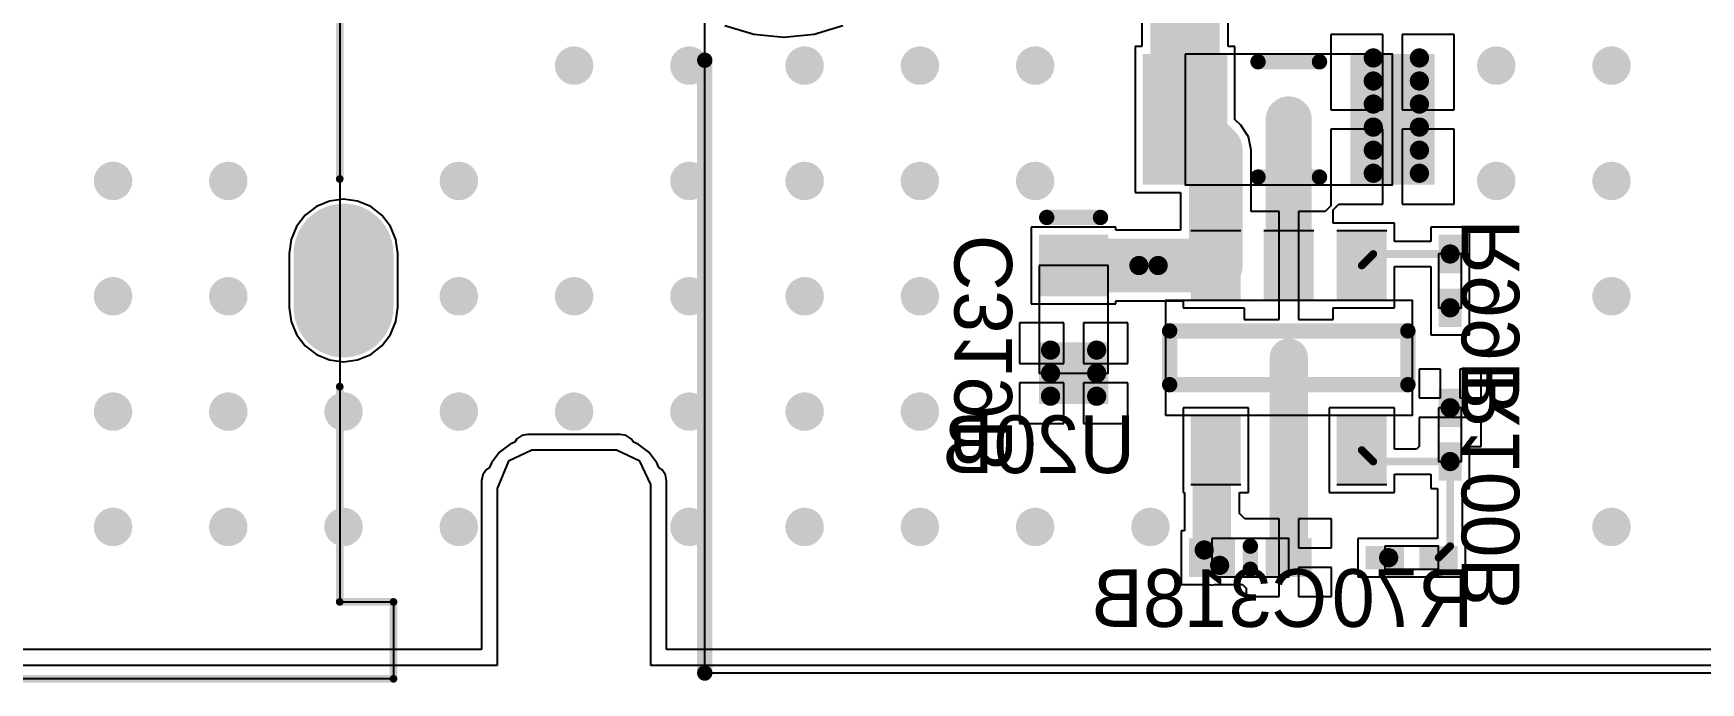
# Model space of a CAD drawing. Header units: millimetres. Extents: x 15 to 122, y 23 to 96.
# Drawn here: x 45.46 to 67.16, y 24.97 to 33.42 of the extents above; entities that cross this region are included whole.
import ezdxf

# ---------------------------------------------------------------- set-up
doc = ezdxf.new("R2010")
doc.units = ezdxf.units.MM
for name, color, linetype in [('Bottom Modules', 3, 'Continuous'), ('BottomLayer', 5, 'Continuous'), ('BottomOverlay', 54, 'Continuous'), ('BottomPaste', 16, 'Continuous'), ('TopLayer', 1, 'Continuous'), ('TopOverlay', 2, 'Continuous'), ('TopSolder', 216, 'Continuous'), ('Upper Modules', 80, 'Continuous')]:
    doc.layers.add(name, color=color, linetype=linetype)
doc.styles.get("Standard").update_dxf_attribs({"font": 'ARExthalf2.shx', "width": 0.1})

msp = doc.modelspace()

# ---------------------------------------------------------------- linework, layer by layer
at = {"layer": 'Bottom Modules'}
for p, q in [((61.17500084, 30.84999926), (60.52499959999999, 30.84999926)), ((62.12500147999999, 30.84999926), (61.47500024, 30.84999926)), ((63.07499958, 30.84999926), (62.42499833999999, 30.84999926)), ((60.52499959999999, 27.55000078), (61.17500084, 27.55000078)), ((62.42499833999999, 27.55000078), (63.07499958, 27.55000078))]:
    msp.add_line(p, q, dxfattribs=at)
for points in [[(60.45000101999999, 33.14999974), (60.45000101999999, 31.45000314), (63.15000069999999, 31.45000314), (63.15000069999999, 33.14999974)], [(58.54999974, 30.40000016), (58.54999974, 29.00000042), (59.44999794, 29.00000042), (59.44999794, 30.40000016)], [(63.75000458, 30.5500024), (63.75000458, 29.85000126), (64.05000398, 29.85000126), (64.05000398, 30.5500024)], [(60.20000151999999, 28.44999898), (60.20000151999999, 29.95000106), (63.4043054479998, 29.95000106), (63.4043054479998, 28.44999898)], [(63.74999949999999, 28.54999878), (63.74999949999999, 27.84999764), (64.04999889999999, 27.84999764), (64.04999889999999, 28.54999878)], [(60.80000285999999, 26.8499971), (60.80000285999999, 26.3499981), (61.80000339999999, 26.3499981), (61.80000339999999, 26.8499971)], [(63.04999836, 26.75000238), (63.04999836, 26.45000298), (63.7499995, 26.45000298), (63.7499995, 26.75000238)]]:
    msp.add_lwpolyline(points, close=True, dxfattribs=at)
at = {"layer": 'BottomLayer'}
for p, q in [((61.0107746, 33.24999954), (61.0107746, 35.94000178)), ((59.88922744, 35.70772132), (59.88922744, 33.24999954)), ((54.46093501999999, 33.523301), (54.83793452, 33.40894004)), ((55.62207316, 33.40894004), (55.99907266, 33.523301)), ((54.83793452, 33.40894004), (55.23000383999999, 33.37032442)), ((55.23000383999999, 33.37032442), (55.62207316, 33.40894004)), ((59.88922744, 33.24999954), (59.80000232, 33.24999954)), ((59.80000232, 33.24999954), (59.80000232, 31.35000334)), ((61.09999972, 33.24999954), (61.0107746, 33.24999954)), ((61.09999972, 32.29886606), (61.09999972, 33.24999954)), ((63.0230007, 33.40399974), (62.3460018, 33.40399974)), ((62.3460018, 33.40399974), (62.3460018, 32.42700144)), ((63.0230007, 32.42700144), (63.0230007, 33.40399974)), ((63.9539996, 33.40399974), (63.27700069999999, 33.40399974)), ((63.27700069999999, 33.40399974), (63.27700069999999, 32.42700144)), ((63.9539996, 32.42700144), (63.9539996, 33.40399974)), ((62.3460018, 32.42700144), (63.0230007, 32.42700144)), ((63.27700069999999, 32.42700144), (63.9539996, 32.42700144)), ((61.17443187999999, 32.2244339), (61.09999972, 32.29886606)), ((61.27389066, 32.07558228), (61.17443187999999, 32.2244339)), ((63.0230007, 32.17300144), (62.3460018, 32.17300144)), ((62.3460018, 32.17300144), (62.3460018, 31.19600822)), ((63.0230007, 31.19600314), (63.0230007, 32.17300144)), ((63.9539996, 32.17300144), (63.27700069999999, 32.17300144)), ((63.27700069999999, 32.17300144), (63.27700069999999, 31.19600314)), ((63.9539996, 31.19600314), (63.9539996, 32.17300144)), ((61.30881565999999, 31.90000224), (61.27389066, 32.07558228)), ((61.30881565999999, 31.10399926), (61.30881565999999, 31.90000224)), ((49.50000006, 31.26103476), (49.31726484, 31.23697588)), ((49.68273528, 31.23697588), (49.50000006, 31.26103476)), ((59.80000232, 31.35000334), (60.39118478, 31.35000334)), ((60.39118478, 31.35000334), (60.39118478, 30.8588156)), ((49.00075544, 31.05424066), (48.88855348, 30.9080154)), ((49.1469807, 31.16644262), (49.00075544, 31.05424066)), ((49.31726484, 31.23697588), (49.1469807, 31.16644262)), ((49.85301942, 31.16644262), (49.68273528, 31.23697588)), ((49.99924468, 31.05424066), (49.85301942, 31.16644262)), ((50.11144664, 30.9080154), (49.99924468, 31.05424066)), ((61.67300085999999, 31.10399926), (61.30881565999999, 31.10399926)), ((61.67300085999999, 30.40000016), (61.67300085999999, 31.10399926)), ((62.2752882, 31.10399926), (61.92700086, 31.10399926)), ((61.92700086, 31.10399926), (61.92700086, 30.40000016)), ((62.34599672, 31.17470778), (62.2752882, 31.10399926)), ((62.3460018, 31.19600822), (62.34599672, 31.19600822)), ((62.34599672, 31.19600822), (62.34599672, 31.17470778)), ((62.37900148, 30.94999906), (62.37900148, 31.10399418)), ((62.37900148, 31.10399418), (62.37900655999999, 31.10399418)), ((62.37900655999999, 31.12529462), (62.44971508, 31.19600314)), ((62.37900655999999, 31.10399418), (62.37900655999999, 31.12529462)), ((62.44971508, 31.19600314), (63.0230007, 31.19600314)), ((63.27700069999999, 31.19600314), (63.9539996, 31.19600314)), ((48.88855348, 30.9080154), (48.81802021999999, 30.73773126)), ((50.18197989999999, 30.73773126), (50.11144664, 30.9080154)), ((59.54999773999999, 30.89999916), (58.44999994, 30.89999916)), ((58.44999994, 30.89999916), (58.44999994, 29.90000116)), ((59.54999773999999, 30.8588156), (59.54999773999999, 30.89999916)), ((60.39118478, 30.8588156), (59.54999773999999, 30.8588156)), ((63.17499938, 30.94999906), (62.37900148, 30.94999906)), ((63.17499938, 30.71236174), (63.17499938, 30.94999906)), ((64.15000377999999, 30.9000017), (63.65000478, 30.9000017)), ((63.65000478, 30.9000017), (63.65000478, 30.71236174)), ((64.15000377999999, 30.2707167), (64.15000377999999, 30.9000017)), ((48.81802021999999, 30.73773126), (48.79396134, 30.55499604)), ((50.20603878, 30.55499604), (50.18197989999999, 30.73773126)), ((63.65000478, 30.71236174), (63.17499938, 30.71236174)), ((48.79396134, 30.55499604), (48.79396134, 29.85499744)), ((50.20603878, 29.85499744), (50.20603878, 30.55499604)), ((61.67300085999999, 29.69600106), (61.67300085999999, 30.40000016)), ((61.92700086, 30.40000016), (61.92700086, 29.69600106)), ((63.17499938, 29.85000126), (63.17499938, 30.38764306)), ((63.17499938, 30.38764306), (63.65000478, 30.38764306)), ((63.65000478, 30.38764306), (63.65000478, 30.27071924)), ((63.65000478, 30.27071924), (63.65000224, 30.2707167)), ((63.65000224, 30.2707167), (63.65000478, 30.27071416)), ((63.65000478, 30.27071416), (63.65000224, 30.2000031)), ((63.65000224, 30.2000031), (63.65000224, 30.20000056)), ((63.65000224, 30.20000056), (63.65000224, 30.20000056)), ((63.65000224, 30.20000056), (63.65000478, 30.12929204)), ((64.15000377999999, 30.27071416), (64.15000632, 30.2707167)), ((64.15000632, 30.2707167), (64.15000377999999, 30.2707167)), ((64.15000632, 30.2000031), (64.15000377999999, 30.27071416)), ((64.15000377999999, 30.12929204), (64.15000632, 30.20000056)), ((64.15000632, 30.20000056), (64.15000632, 30.2000031)), ((64.15000632, 30.2000031), (64.15000632, 30.2000031)), ((63.65000478, 30.12929204), (63.65000224, 30.1292895)), ((63.65000224, 30.1292895), (63.65000478, 30.1292895)), ((63.65000478, 30.1292895), (63.65000478, 29.50000196)), ((64.15000632, 30.1292895), (64.15000377999999, 30.12929204)), ((64.15000377999999, 30.12928696), (64.15000632, 30.1292895)), ((64.15000377999999, 29.50000196), (64.15000377999999, 30.12928696)), ((48.79396134, 29.85499744), (48.81802021999999, 29.67226222)), ((50.18197989999999, 29.67226222), (50.20603878, 29.85499744)), ((58.44999994, 29.90000116), (59.54999773999999, 29.90000116)), ((59.54999773999999, 29.90000116), (59.54999773999999, 29.94118472)), ((59.54999773999999, 29.94118472), (60.42499979999999, 29.94118472)), ((60.42499979999999, 29.94118472), (60.42499979999999, 29.85000126)), ((60.42499979999999, 29.85000126), (61.22100024, 29.85000126)), ((61.22100024, 29.85000126), (61.22100024, 29.69600106)), ((62.37900148, 29.69600106), (62.37900148, 29.85000126)), ((62.37900148, 29.85000126), (63.17499938, 29.85000126)), ((48.81802021999999, 29.67226222), (48.88855348, 29.50197808)), ((50.11144664, 29.50197808), (50.18197989999999, 29.67226222)), ((58.87299883999999, 29.65399962), (58.29599974, 29.65399962)), ((58.29599974, 29.65399962), (58.29599974, 29.12700042)), ((58.87299883999999, 29.12700042), (58.87299883999999, 29.65399962)), ((59.70399793999999, 29.65399962), (59.12699884, 29.65399962)), ((59.12699884, 29.65399962), (59.12699884, 29.12700042)), ((59.70399793999999, 29.12700042), (59.70399793999999, 29.65399962)), ((61.22100024, 29.69600106), (61.67300085999999, 29.69600106)), ((61.92700086, 29.69600106), (62.37900148, 29.69600106)), ((48.88855348, 29.50197808), (49.00075544, 29.35575282)), ((49.00075544, 29.35575282), (49.1469807, 29.24355086)), ((49.85301942, 29.24355086), (49.99924468, 29.35575282)), ((49.99924468, 29.35575282), (50.11144664, 29.50197808)), ((63.65000478, 29.50000196), (64.15000377999999, 29.50000196)), ((49.1469807, 29.24355086), (49.31726484, 29.1730176)), ((49.31726484, 29.1730176), (49.50000006, 29.14895872)), ((49.50000006, 29.14895872), (49.68273528, 29.1730176)), ((49.68273528, 29.1730176), (49.85301942, 29.24355086)), ((58.29599974, 29.12700042), (58.87299883999999, 29.12700042)), ((59.12699884, 29.12700042), (59.70399793999999, 29.12700042)), ((58.87299883999999, 28.87300042), (58.29599974, 28.87300042)), ((58.29599974, 28.87300042), (58.29599974, 28.34600122)), ((58.87299883999999, 28.34600122), (58.87299883999999, 28.87300042)), ((59.70399793999999, 28.87300042), (59.12699884, 28.87300042)), ((59.12699884, 28.87300042), (59.12699884, 28.34600122)), ((59.70399793999999, 28.34600122), (59.70399793999999, 28.87300042)), ((63.77299919999999, 29.05399828), (63.4959995, 29.05399828)), ((63.4959995, 29.05399828), (63.4959995, 28.67699878)), ((63.77299919999999, 28.67699878), (63.77299919999999, 29.05399828)), ((64.3039989, 29.05399828), (64.02699919999999, 29.05399828)), ((64.02699919999999, 29.05399828), (64.02699919999999, 28.67699878)), ((64.3039989, 28.67699878), (64.3039989, 29.05399828)), ((63.4959995, 28.67699878), (63.77299919999999, 28.67699878)), ((64.02699919999999, 28.67699878), (64.3039989, 28.67699878)), ((61.27500063999999, 28.54999878), (60.42499979999999, 28.54999878)), ((60.42499979999999, 28.54999878), (60.42499979999999, 27.45000098)), ((61.27500063999999, 27.45000098), (61.27500063999999, 28.54999878)), ((63.17499938, 28.54999878), (62.32499854, 28.54999878)), ((62.32499854, 28.54999878), (62.32499854, 27.45000098)), ((63.17499938, 28.01235698), (63.17499938, 28.54999878)), ((58.29599974, 28.34600122), (58.87299883999999, 28.34600122)), ((59.12699884, 28.34600122), (59.70399793999999, 28.34600122)), ((64.3039989, 28.42299878), (63.4959995, 28.42299878)), ((63.4959995, 28.42299878), (63.4959995, 28.04600182)), ((64.3039989, 28.04599928), (64.3039989, 28.42299878)), ((51.66715092, 28.07650976), (51.52928226, 27.97071876)), ((51.72720414, 28.10138652), (51.66715092, 28.07650976)), ((51.75580708, 28.14419314), (51.72720414, 28.10138652)), ((51.82196391999999, 28.18839676), (51.75580708, 28.14419314)), ((51.90000034, 28.2039187), (51.82196391999999, 28.18839676)), ((53.10000048, 28.2039187), (51.90000034, 28.2039187)), ((53.1780369, 28.18839676), (53.10000048, 28.2039187)), ((53.24419374, 28.14419314), (53.1780369, 28.18839676)), ((53.27279922, 28.10138144), (53.24419374, 28.14419314)), ((53.33284736, 28.07650722), (53.27279922, 28.10138144)), ((53.47071855999999, 27.97071622), (53.33284736, 28.07650722)), ((63.46235212, 28.01235698), (63.17499938, 28.01235698)), ((63.4959995, 28.04600436), (63.46235212, 28.01235698)), ((63.4959995, 28.04600182), (63.4959995, 28.04600436)), ((63.4959995, 28.04600182), (63.4959995, 28.04600182)), ((64.1499987, 27.49999834), (64.1499987, 28.04599928)), ((64.1499987, 28.04599928), (64.3039989, 28.04599928)), ((51.39861704, 27.77279688), (51.35580788, 27.74419394)), ((51.42349126, 27.83284756), (51.39861704, 27.77279688)), ((51.52928226, 27.97071876), (51.42349126, 27.83284756)), ((53.57650956, 27.83284756), (53.47071855999999, 27.97071622)), ((53.60138378, 27.77279688), (53.57650956, 27.83284756)), ((53.64419548, 27.7441914), (53.60138378, 27.77279688)), ((51.31160426, 27.6780371), (51.29608232, 27.60000068)), ((51.29608232, 27.60000068), (51.29608232, 25.40391922)), ((51.35580788, 27.74419394), (51.31160426, 27.6780371)), ((53.6883991, 27.67803456), (53.64419548, 27.7441914)), ((53.70392104, 27.59999814), (53.6883991, 27.67803456)), ((53.70392104, 25.40391922), (53.70392104, 27.59999814)), ((63.17499938, 27.45000098), (63.17499938, 27.6876383)), ((63.17499938, 27.6876383), (63.6499997, 27.6876383)), ((63.6499997, 27.6876383), (63.6499997, 27.49999834)), ((60.42499979999999, 27.45000098), (60.44314556, 27.45000098)), ((60.44314556, 27.45000098), (60.44314556, 26.9499969)), ((61.15686015999999, 27.1747107), (61.15686015999999, 27.45000098)), ((61.15686015999999, 27.45000098), (61.27500063999999, 27.45000098)), ((62.32499854, 27.45000098), (63.17499938, 27.45000098)), ((63.6499997, 27.49999834), (63.73763985999999, 27.49999834)), ((63.73763985999999, 27.49999834), (63.73763985999999, 26.85000218)), ((64.06235853999999, 26.85000218), (64.06235853999999, 27.49999834)), ((64.06235853999999, 27.49999834), (64.1499987, 27.49999834)), ((61.22757121999999, 27.10399964), (61.15686015999999, 27.1747107)), ((60.44314556, 26.9499969), (60.40000366, 26.9499969)), ((60.40000366, 26.9499969), (60.40000366, 26.2499983)), ((61.24600654, 27.10399964), (61.22757121999999, 27.10399964)), ((61.24600654, 27.1039971), (61.24600654, 27.10399964)), ((61.6730034, 27.1039971), (61.24600654, 27.1039971)), ((61.6730034, 26.5999976), (61.6730034, 27.1039971)), ((62.3540028, 27.1039971), (61.9270034, 27.1039971)), ((61.9270034, 27.1039971), (61.9270034, 26.7269976)), ((62.3540028, 26.7269976), (62.3540028, 27.1039971)), ((61.9270034, 26.7269976), (62.3540028, 26.7269976)), ((63.3292866, 26.85000218), (62.69999906, 26.85000218)), ((62.69999906, 26.85000218), (62.69999906, 26.35000318)), ((63.32928913999999, 26.85000218), (63.3292866, 26.85000472)), ((63.3292866, 26.85000472), (63.3292866, 26.85000218)), ((63.39999766, 26.85000472), (63.32928913999999, 26.85000218)), ((63.40000019999999, 26.85000472), (63.39999766, 26.85000472)), ((63.39999766, 26.85000472), (63.39999766, 26.85000472)), ((63.47071125999999, 26.85000218), (63.40000019999999, 26.85000472)), ((63.4707138, 26.85000472), (63.47071125999999, 26.85000218)), ((63.47071634, 26.85000218), (63.4707138, 26.85000472)), ((63.73763985999999, 26.85000218), (63.47071634, 26.85000218)), ((64.0999988, 26.85000218), (64.06235853999999, 26.85000218)), ((64.0999988, 26.35000318), (64.0999988, 26.85000218)), ((61.6730034, 26.0959981), (61.6730034, 26.5999976)), ((62.3540028, 26.4729976), (61.9270034, 26.4729976)), ((61.9270034, 26.4729976), (61.9270034, 26.0959981)), ((62.3540028, 26.0959981), (62.3540028, 26.4729976)), ((62.69999906, 26.35000318), (63.32928406, 26.35000318)), ((63.32928406, 26.35000318), (63.3292866, 26.35000064)), ((63.3292866, 26.35000064), (63.32928913999999, 26.35000318)), ((63.32928913999999, 26.35000318), (63.39999766, 26.35000064)), ((63.39999766, 26.35000064), (63.40000019999999, 26.35000064)), ((63.40000019999999, 26.35000064), (63.47071125999999, 26.35000318)), ((63.40000019999999, 26.35000064), (63.40000019999999, 26.35000064)), ((63.47071125999999, 26.35000318), (63.4707138, 26.35000064)), ((63.4707138, 26.35000064), (63.4707138, 26.35000318)), ((63.4707138, 26.35000318), (64.0999988, 26.35000318)), ((60.40000366, 26.2499983), (60.76552744, 26.2499983)), ((60.76552744, 26.2499983), (60.80000286, 26.2431403)), ((60.80000286, 26.2431403), (60.83447828, 26.2499983)), ((60.83447828, 26.2499983), (61.17528786, 26.2499983)), ((61.17528786, 26.2499983), (61.17529039999999, 26.24999576)), ((61.17529039999999, 26.24999576), (61.17529294, 26.2499983)), ((61.17529294, 26.2499983), (61.19999952, 26.24999576)), ((61.19999952, 26.24999576), (61.246004, 26.20399382)), ((61.246004, 26.20399382), (61.246004, 26.0959981)), ((61.246004, 26.0959981), (61.6730034, 26.0959981)), ((61.9270034, 26.0959981), (62.3540028, 26.0959981)), ((51.29608232, 25.40391922), (27.99999988, 25.40391922)), ((70.29608241999999, 25.40391922), (53.70392104, 25.40391922))]:
    msp.add_line(p, q, dxfattribs=at)
for points, const_width in [([(60.45000101999999, 32.30000144), (60.45000101999999, 35.94000178)], 0.90000074), ([(60.45000101999999, 32.30000144), (60.85000022, 31.90000224)], 0.7000011399999999), ([(61.80000086, 30.40000016), (61.80000086, 32.30000144)], 0.5999987999999999), ([(60.85000022, 30.40000016), (60.85000022, 31.90000224)], 0.7000011399999999), ([(58.99999884, 30.40000016), (60.85000022, 30.40000016)], 0.7000011399999999), ([(62.74999896, 30.40000016), (62.9000012, 30.5500024)], 0.0999998), ([(62.9000012, 30.5500024), (63.90000428, 30.5500024)], 0.0999998), ([(61.80000086, 29.20000002), (61.80000339999999, 29.19999748)], 0.499999), ([(61.80000339999999, 26.5999976), (61.80000339999999, 29.19999748)], 0.499999), ([(60.80000286, 27.95000252), (60.85000022, 27.99999988)], 0.499999), ([(60.80000286, 26.5999976), (60.80000286, 27.95000252)], 0.499999), ([(62.74999896, 27.99999988), (62.9000012, 27.84999764)], 0.0999998), ([(62.9000012, 27.84999764), (63.8999992, 27.84999764)], 0.0999998), ([(63.8999992, 26.75000238), (63.8999992, 27.84999764)], 0.0999998), ([(63.74999949999999, 26.60000268), (63.8999992, 26.75000238)], 0.0999998)]:
    msp.add_lwpolyline(points, dxfattribs=dict(at, const_width=const_width))
for points, const_width in [([(52.37498541999999, 32.99998988, 1), (52.62498238, 32.99998988, 1)], 0.2499995), ([(53.87498496, 32.99998988, 1), (54.12498192, 32.99998988, 1)], 0.2499995), ([(55.3749845, 32.99998988, 1), (55.62498145999999, 32.99998988, 1)], 0.2499995), ([(56.87498403999999, 32.99998988, 1), (57.124981, 32.99998988, 1)], 0.2499995), ([(58.37498358, 32.99998988, 1), (58.62498054, 32.99998988, 1)], 0.2499995), ([(62.83750196, 33.09999984, 1), (62.96250044, 33.09999984, 1)], 0.12499848), ([(63.43750076, 33.09999984, 1), (63.56249923999999, 33.09999984, 1)], 0.12499848), ([(64.37498174, 32.99998988, 1), (64.6249787, 32.99998988, 1)], 0.2499995), ([(65.87498128, 32.99998988, 1), (66.12497823999999, 32.99998988, 1)], 0.2499995), ([(62.83750196, 32.80000044, 1), (62.96250044, 32.80000044, 1)], 0.12499848), ([(63.43750076, 32.80000044, 1), (63.56249923999999, 32.80000044, 1)], 0.12499848), ([(60.2250002, 32.30000144, 1), (60.67500183999999, 32.30000144, 1)], 0.4499991), ([(60.2750001, 32.30000144, 1), (60.62500194, 32.30000144, 1)], 0.3499993), ([(61.65000116, 32.30000144, 1), (61.95000056, 32.30000144, 1)], 0.2999994), ([(61.67500238, 32.30000144, 1), (61.92499934, 32.30000144, 1)], 0.2499995), ([(62.83750196, 32.50000104, 1), (62.96250044, 32.50000104, 1)], 0.12499848), ([(63.43750076, 32.50000104, 1), (63.56249923999999, 32.50000104, 1)], 0.12499848), ([(60.6749993, 31.90000224, 1), (61.02500113999999, 31.90000224, 1)], 0.3499993), ([(60.6749993, 31.90000224, 1), (61.02500113999999, 31.90000224, 1)], 0.3499993), ([(62.83750196, 32.20000164, 1), (62.96250044, 32.20000164, 1)], 0.12499848), ([(63.43750076, 32.20000164, 1), (63.56249923999999, 32.20000164, 1)], 0.12499848), ([(62.83750196, 31.90000224, 1), (62.96250044, 31.90000224, 1)], 0.12499848), ([(63.43750076, 31.90000224, 1), (63.56249923999999, 31.90000224, 1)], 0.12499848), ([(46.37498726, 31.49999034, 1), (46.62498421999999, 31.49999034, 1)], 0.2499995), ([(47.87498679999999, 31.49999034, 1), (48.12498376, 31.49999034, 1)], 0.2499995), ([(50.87498588, 31.49999034, 1), (51.12498283999999, 31.49999034, 1)], 0.2499995), ([(53.87498496, 31.49999034, 1), (54.12498192, 31.49999034, 1)], 0.2499995), ([(55.3749845, 31.49999034, 1), (55.62498145999999, 31.49999034, 1)], 0.2499995), ([(56.87498403999999, 31.49999034, 1), (57.124981, 31.49999034, 1)], 0.2499995), ([(58.37498358, 31.49999034, 1), (58.62498054, 31.49999034, 1)], 0.2499995), ([(62.83750196, 31.60000284, 1), (62.96250044, 31.60000284, 1)], 0.12499848), ([(63.43750076, 31.60000284, 1), (63.56249923999999, 31.60000284, 1)], 0.12499848), ([(64.37498174, 31.49999034, 1), (64.6249787, 31.49999034, 1)], 0.2499995), ([(65.87498128, 31.49999034, 1), (66.12497823999999, 31.49999034, 1)], 0.2499995), ([(49.20000066, 30.55499604, 1), (49.79999946, 30.55499604, 1)], 0.5999987999999999), ([(49.20000066, 30.55499604, 1), (49.79999946, 30.55499604, 1)], 0.5999987999999999), ([(58.82499791999999, 30.40000016, 1), (59.17499976, 30.40000016, 1)], 0.3499993), ([(60.6749993, 30.40000016, 1), (61.02500113999999, 30.40000016, 1)], 0.3499993), ([(60.6749993, 30.40000016, 1), (61.02500113999999, 30.40000016, 1)], 0.3499993), ([(61.65000116, 30.40000016, 1), (61.95000056, 30.40000016, 1)], 0.2999994), ([(62.87500252, 30.5500024, 1), (62.92499987999999, 30.5500024, 1)], 0.0499999), ([(62.87500252, 30.5500024, 1), (62.92499987999999, 30.5500024, 1)], 0.0499999), ([(63.83750504, 30.5500024, 1), (63.96250352, 30.5500024, 1)], 0.12499848), ([(63.87500559999999, 30.5500024, 1), (63.92500295999999, 30.5500024, 1)], 0.0499999), ([(49.20000066, 29.85499744, 1), (49.79999946, 29.85499744, 1)], 0.5999987999999999), ([(49.20000066, 29.85499744, 1), (49.79999946, 29.85499744, 1)], 0.5999987999999999), ([(62.72500028, 30.40000016, 1), (62.77499764, 30.40000016, 1)], 0.0499999), ([(46.37498726, 29.9999908, 1), (46.62498421999999, 29.9999908, 1)], 0.2499995), ([(47.87498679999999, 29.9999908, 1), (48.12498376, 29.9999908, 1)], 0.2499995), ([(50.87498588, 29.9999908, 1), (51.12498283999999, 29.9999908, 1)], 0.2499995), ([(52.37498541999999, 29.9999908, 1), (52.62498238, 29.9999908, 1)], 0.2499995), ([(53.87498496, 29.9999908, 1), (54.12498192, 29.9999908, 1)], 0.2499995), ([(55.3749845, 29.9999908, 1), (55.62498145999999, 29.9999908, 1)], 0.2499995), ([(56.87498403999999, 29.9999908, 1), (57.124981, 29.9999908, 1)], 0.2499995), ([(65.87498128, 29.9999908, 1), (66.12497823999999, 29.9999908, 1)], 0.2499995), ([(63.83750504, 29.85000126, 1), (63.96250352, 29.85000126, 1)], 0.12499848), ([(58.63750274, 29.29999982, 1), (58.76250122, 29.29999982, 1)], 0.12499848), ([(59.23750154, 29.29999982, 1), (59.36250002, 29.29999982, 1)], 0.12499848), ([(61.67500238, 29.20000002, 1), (61.92499934, 29.20000002, 1)], 0.2499995), ([(61.67500238, 29.20000002, 1), (61.92499934, 29.20000002, 1)], 0.2499995), ([(61.67500492, 29.19999748, 1), (61.92500188, 29.19999748, 1)], 0.2499995), ([(61.67500492, 29.19999748, 1), (61.92500188, 29.19999748, 1)], 0.2499995), ([(58.63750274, 29.00000042, 1), (58.76250122, 29.00000042, 1)], 0.12499848), ([(59.23750154, 29.00000042, 1), (59.36250002, 29.00000042, 1)], 0.12499848), ([(46.37498726, 28.49999126, 1), (46.62498421999999, 28.49999126, 1)], 0.2499995), ([(47.87498679999999, 28.49999126, 1), (48.12498376, 28.49999126, 1)], 0.2499995), ([(49.37498634, 28.49999126, 1), (49.6249833, 28.49999126, 1)], 0.2499995), ([(50.87498588, 28.49999126, 1), (51.12498283999999, 28.49999126, 1)], 0.2499995), ([(52.37498541999999, 28.49999126, 1), (52.62498238, 28.49999126, 1)], 0.2499995), ([(53.87498496, 28.49999126, 1), (54.12498192, 28.49999126, 1)], 0.2499995), ([(55.3749845, 28.49999126, 1), (55.62498145999999, 28.49999126, 1)], 0.2499995), ([(56.87498403999999, 28.49999126, 1), (57.124981, 28.49999126, 1)], 0.2499995), ([(58.63750274, 28.70000102, 1), (58.76250122, 28.70000102, 1)], 0.12499848), ([(59.23750154, 28.70000102, 1), (59.36250002, 28.70000102, 1)], 0.12499848), ([(63.83749996, 28.54999878, 1), (63.96249844, 28.54999878, 1)], 0.12499848), ([(60.72500174, 27.99999988, 1), (60.97499869999999, 27.99999988, 1)], 0.2499995), ([(60.67500438, 27.95000252, 1), (60.92500133999999, 27.95000252, 1)], 0.2499995), ([(60.67500438, 27.95000252, 1), (60.92500133999999, 27.95000252, 1)], 0.2499995), ([(62.72500028, 27.99999988, 1), (62.77499764, 27.99999988, 1)], 0.0499999), ([(62.87500252, 27.84999764, 1), (62.92499987999999, 27.84999764, 1)], 0.0499999), ([(62.87500252, 27.84999764, 1), (62.92499987999999, 27.84999764, 1)], 0.0499999), ([(63.83749996, 27.84999764, 1), (63.96249844, 27.84999764, 1)], 0.12499848), ([(63.87500051999999, 27.84999764, 1), (63.92499788, 27.84999764, 1)], 0.0499999), ([(63.87500051999999, 27.84999764, 1), (63.92499788, 27.84999764, 1)], 0.0499999), ([(46.37498726, 26.99999172, 1), (46.62498421999999, 26.99999172, 1)], 0.2499995), ([(47.87498679999999, 26.99999172, 1), (48.12498376, 26.99999172, 1)], 0.2499995), ([(49.37498634, 26.99999172, 1), (49.6249833, 26.99999172, 1)], 0.2499995), ([(50.87498588, 26.99999172, 1), (51.12498283999999, 26.99999172, 1)], 0.2499995), ([(53.87498496, 26.99999172, 1), (54.12498192, 26.99999172, 1)], 0.2499995), ([(55.3749845, 26.99999172, 1), (55.62498145999999, 26.99999172, 1)], 0.2499995), ([(56.87498403999999, 26.99999172, 1), (57.124981, 26.99999172, 1)], 0.2499995), ([(58.37498358, 26.99999172, 1), (58.62498054, 26.99999172, 1)], 0.2499995), ([(59.87498312, 26.99999172, 1), (60.12498007999999, 26.99999172, 1)], 0.2499995), ([(65.87498128, 26.99999172, 1), (66.12497823999999, 26.99999172, 1)], 0.2499995), ([(60.67500438, 26.5999976, 1), (60.92500133999999, 26.5999976, 1)], 0.2499995), ([(60.63750128, 26.69999994, 1), (60.76249976, 26.69999994, 1)], 0.12499848), ([(61.67500492, 26.5999976, 1), (61.92500188, 26.5999976, 1)], 0.2499995), ([(63.03750156, 26.60000014, 1), (63.16250004, 26.60000014, 1)], 0.12499848), ([(63.87500051999999, 26.75000238, 1), (63.92499788, 26.75000238, 1)], 0.0499999), ([(63.87500051999999, 26.75000238, 1), (63.92499788, 26.75000238, 1)], 0.0499999), ([(60.83750087999999, 26.50000034, 1), (60.96249936, 26.50000034, 1)], 0.12499848), ([(63.72500082, 26.60000268, 1), (63.77499818, 26.60000268, 1)], 0.0499999)]:
    msp.add_lwpolyline(points, format="xyb", close=True, dxfattribs=dict(at, const_width=const_width))
for points in [[(60.99999991999999, 31.45000314), (60.99999991999999, 33.14999974), (59.90000212, 31.45000314), (59.90000212, 33.14999974)], [(63.6999996, 31.45000314), (63.6999996, 33.14999974), (62.60000179999999, 31.45000314), (62.60000179999999, 33.14999974)], [(49.50000006, 31.15499484), (49.50000006, 31.15499484), (49.50000006, 29.25499864)], [(61.17500084, 30.84999926), (60.52499959999999, 30.84999926), (61.17500084, 29.95000106), (60.52499959999999, 29.95000106)], [(62.12500147999999, 30.84999926), (61.47500024, 30.84999926), (62.12500147999999, 29.95000106), (61.47500024, 29.95000106)], [(63.07499958, 30.84999926), (62.42499833999999, 30.84999926), (63.07499958, 29.95000106), (62.42499833999999, 29.95000106)], [(59.44999794, 30.79999936), (58.54999974, 30.79999936), (59.44999794, 30.00000096), (58.54999974, 30.00000096)], [(63.75000458, 30.3000029), (64.05000398, 30.3000029), (63.75000458, 30.8000019), (64.05000398, 30.8000019)], [(50.09999886, 30.55499604), (48.90000126, 30.55499604), (50.09999886, 29.85499744), (48.90000126, 29.85499744)], [(63.75000458, 29.60000176), (64.05000398, 29.60000176), (63.75000458, 30.10000076), (64.05000398, 30.10000076)], [(59.44999794, 29.39999962), (58.54999974, 29.39999962), (59.44999794, 28.60000122), (58.54999974, 28.60000122)], [(64.04999889999999, 28.79999828), (63.74999949999999, 28.79999828), (64.04999889999999, 28.29999928), (63.74999949999999, 28.29999928)], [(61.17500084, 28.44999898), (60.52499959999999, 28.44999898), (61.17500084, 27.55000078), (60.52499959999999, 27.55000078)], [(63.07499958, 28.44999898), (62.42499833999999, 28.44999898), (63.07499958, 27.55000078), (62.42499833999999, 27.55000078)], [(64.04999889999999, 28.09999714), (63.74999949999999, 28.09999714), (64.04999889999999, 27.59999814), (63.74999949999999, 27.59999814)], [(60.50000345999999, 26.8499971), (60.50000345999999, 26.3499981), (61.10000226, 26.8499971), (61.10000226, 26.3499981)], [(61.500004, 26.8499971), (61.500004, 26.3499981), (62.1000028, 26.8499971), (62.1000028, 26.3499981)], [(63.29999786, 26.45000298), (63.29999786, 26.75000238), (62.79999886, 26.45000298), (62.79999886, 26.75000238)], [(63.999999, 26.45000298), (63.999999, 26.75000238), (63.5, 26.45000298), (63.5, 26.75000238)]]:
    msp.add_solid(points, dxfattribs=at)
at = {"layer": 'BottomOverlay', "const_width": 0.1999996}
for points in [[(61.40000165999999, 33.05000248), (62.20000005999999, 33.05000248)], [(61.40000165999999, 31.55000294), (62.20000005999999, 31.55000294)], [(58.64999954, 31.02506622), (59.35000067999999, 31.02506622)], [(60.25000142, 29.54999932), (63.3500003, 29.54999932)], [(60.25000142, 28.85000072), (60.25000142, 29.54999932)], [(63.3500003, 28.85000072), (63.3500003, 29.54999932)], [(60.25000142, 28.85000072), (63.3500003, 28.85000072)], [(61.30000185999999, 26.45000044), (61.30000185999999, 26.74999984)]]:
    msp.add_lwpolyline(points, dxfattribs=at)
at = {"layer": 'BottomOverlay'}
for points, const_width in [([(61.35000176, 33.05000248, 1), (61.45000156, 33.05000248, 1)], 0.0999998), ([(62.15000016, 33.05000248, 1), (62.24999996, 33.05000248, 1)], 0.0999998), ([(61.35000176, 31.55000294, 1), (61.45000156, 31.55000294, 1)], 0.0999998), ([(62.15000016, 31.55000294, 1), (62.24999996, 31.55000294, 1)], 0.0999998), ([(58.59999964, 31.02506622, 1), (58.69999944, 31.02506622, 1)], 0.0999998), ([(59.30000078, 31.02506622, 1), (59.40000058, 31.02506622, 1)], 0.0999998), ([(60.10000171999999, 30.40000016, 1), (59.84999968, 30.40000016, 1)], 0.2499995), ([(59.78750044, 30.40000016, 1), (59.91249892, 30.40000016, 1)], 0.12499848), ([(60.03750247999999, 30.40000016, 1), (60.16250096, 30.40000016, 1)], 0.12499848), ([(60.20000151999999, 29.54999932, 1), (60.30000132, 29.54999932, 1)], 0.0999998), ([(60.20000151999999, 29.54999932, 1), (60.30000132, 29.54999932, 1)], 0.0999998), ([(63.30000039999999, 29.54999932, 1), (63.40000019999999, 29.54999932, 1)], 0.0999998), ([(63.30000039999999, 29.54999932, 1), (63.40000019999999, 29.54999932, 1)], 0.0999998), ([(60.20000151999999, 28.85000072, 1), (60.30000132, 28.85000072, 1)], 0.0999998), ([(60.20000151999999, 28.85000072, 1), (60.30000132, 28.85000072, 1)], 0.0999998), ([(63.30000039999999, 28.85000072, 1), (63.40000019999999, 28.85000072, 1)], 0.0999998), ([(63.30000039999999, 28.85000072, 1), (63.40000019999999, 28.85000072, 1)], 0.0999998), ([(61.25000196, 26.74999984, 1), (61.35000176, 26.74999984, 1)], 0.0999998), ([(61.25000196, 26.45000044, 1), (61.35000176, 26.45000044, 1)], 0.0999998)]:
    msp.add_lwpolyline(points, format="xyb", close=True, dxfattribs=dict(at, const_width=const_width))
at = {"layer": 'BottomPaste'}
for points in [[(60.99999991999999, 31.45000314), (60.99999991999999, 33.14999974), (59.90000212, 31.45000314), (59.90000212, 33.14999974)], [(60.99999991999999, 31.45000314), (60.99999991999999, 33.14999974), (59.90000212, 31.45000314), (59.90000212, 33.14999974)], [(63.6999996, 31.45000314), (63.6999996, 33.14999974), (62.60000179999999, 31.45000314), (62.60000179999999, 33.14999974)], [(63.6999996, 31.45000314), (63.6999996, 33.14999974), (62.60000179999999, 31.45000314), (62.60000179999999, 33.14999974)], [(61.17500084, 30.84999926), (60.52499959999999, 30.84999926), (61.17500084, 29.95000106), (60.52499959999999, 29.95000106)], [(61.17500084, 30.84999926), (60.52499959999999, 30.84999926), (61.17500084, 29.95000106), (60.52499959999999, 29.95000106)], [(62.12500147999999, 30.84999926), (61.47500024, 30.84999926), (62.12500147999999, 29.95000106), (61.47500024, 29.95000106)], [(62.12500147999999, 30.84999926), (61.47500024, 30.84999926), (62.12500147999999, 29.95000106), (61.47500024, 29.95000106)], [(63.07499958, 30.84999926), (62.42499833999999, 30.84999926), (63.07499958, 29.95000106), (62.42499833999999, 29.95000106)], [(63.07499958, 30.84999926), (62.42499833999999, 30.84999926), (63.07499958, 29.95000106), (62.42499833999999, 29.95000106)], [(59.44999794, 30.79999936), (58.54999974, 30.79999936), (59.44999794, 30.00000096), (58.54999974, 30.00000096)], [(59.44999794, 30.79999936), (58.54999974, 30.79999936), (59.44999794, 30.00000096), (58.54999974, 30.00000096)], [(63.75000458, 30.3000029), (64.05000398, 30.3000029), (63.75000458, 30.8000019), (64.05000398, 30.8000019)], [(63.75000458, 30.3000029), (64.05000398, 30.3000029), (63.75000458, 30.8000019), (64.05000398, 30.8000019)], [(63.75000458, 29.60000176), (64.05000398, 29.60000176), (63.75000458, 30.10000076), (64.05000398, 30.10000076)], [(63.75000458, 29.60000176), (64.05000398, 29.60000176), (63.75000458, 30.10000076), (64.05000398, 30.10000076)], [(59.44999794, 29.39999962), (58.54999974, 29.39999962), (59.44999794, 28.60000122), (58.54999974, 28.60000122)], [(59.44999794, 29.39999962), (58.54999974, 29.39999962), (59.44999794, 28.60000122), (58.54999974, 28.60000122)], [(64.04999889999999, 28.79999828), (63.74999949999999, 28.79999828), (64.04999889999999, 28.29999928), (63.74999949999999, 28.29999928)], [(64.04999889999999, 28.79999828), (63.74999949999999, 28.79999828), (64.04999889999999, 28.29999928), (63.74999949999999, 28.29999928)], [(61.17500084, 28.44999898), (60.52499959999999, 28.44999898), (61.17500084, 27.55000078), (60.52499959999999, 27.55000078)], [(61.17500084, 28.44999898), (60.52499959999999, 28.44999898), (61.17500084, 27.55000078), (60.52499959999999, 27.55000078)], [(63.07499958, 28.44999898), (62.42499833999999, 28.44999898), (63.07499958, 27.55000078), (62.42499833999999, 27.55000078)], [(63.07499958, 28.44999898), (62.42499833999999, 28.44999898), (63.07499958, 27.55000078), (62.42499833999999, 27.55000078)], [(64.04999889999999, 28.09999714), (63.74999949999999, 28.09999714), (64.04999889999999, 27.59999814), (63.74999949999999, 27.59999814)], [(64.04999889999999, 28.09999714), (63.74999949999999, 28.09999714), (64.04999889999999, 27.59999814), (63.74999949999999, 27.59999814)], [(60.50000345999999, 26.8499971), (60.50000345999999, 26.3499981), (61.10000226, 26.8499971), (61.10000226, 26.3499981)], [(60.50000345999999, 26.8499971), (60.50000345999999, 26.3499981), (61.10000226, 26.8499971), (61.10000226, 26.3499981)], [(61.500004, 26.8499971), (61.500004, 26.3499981), (62.1000028, 26.8499971), (62.1000028, 26.3499981)], [(61.500004, 26.8499971), (61.500004, 26.3499981), (62.1000028, 26.8499971), (62.1000028, 26.3499981)], [(63.29999786, 26.45000298), (63.29999786, 26.75000238), (62.79999886, 26.45000298), (62.79999886, 26.75000238)], [(63.29999786, 26.45000298), (63.29999786, 26.75000238), (62.79999886, 26.45000298), (62.79999886, 26.75000238)], [(63.999999, 26.45000298), (63.999999, 26.75000238), (63.5, 26.45000298), (63.5, 26.75000238)], [(63.999999, 26.45000298), (63.999999, 26.75000238), (63.5, 26.45000298), (63.5, 26.75000238)]]:
    msp.add_solid(points, dxfattribs=at)
at = {"layer": 'TopLayer'}
for p, q in [((54.46093501999999, 33.523301), (54.83793452, 33.40894004)), ((55.62207316, 33.40894004), (55.99907266, 33.523301)), ((54.83793452, 33.40894004), (55.23000383999999, 33.37032442)), ((55.23000383999999, 33.37032442), (55.62207316, 33.40894004)), ((49.50000006, 31.26103476), (49.31726484, 31.23697588)), ((49.68273528, 31.23697588), (49.50000006, 31.26103476)), ((49.00075544, 31.05424066), (48.88855348, 30.9080154)), ((49.1469807, 31.16644262), (49.00075544, 31.05424066)), ((49.31726484, 31.23697588), (49.1469807, 31.16644262)), ((49.85301942, 31.16644262), (49.68273528, 31.23697588)), ((49.99924468, 31.05424066), (49.85301942, 31.16644262)), ((50.11144664, 30.9080154), (49.99924468, 31.05424066)), ((48.88855348, 30.9080154), (48.81802021999999, 30.73773126)), ((50.18197989999999, 30.73773126), (50.11144664, 30.9080154)), ((48.81802021999999, 30.73773126), (48.79396134, 30.55499604)), ((50.20603878, 30.55499604), (50.18197989999999, 30.73773126)), ((48.79396134, 30.55499604), (48.79396134, 29.85499744)), ((50.20603878, 29.85499744), (50.20603878, 30.55499604)), ((48.79396134, 29.85499744), (48.81802021999999, 29.67226222)), ((50.18197989999999, 29.67226222), (50.20603878, 29.85499744)), ((48.81802021999999, 29.67226222), (48.88855348, 29.50197808)), ((50.11144664, 29.50197808), (50.18197989999999, 29.67226222)), ((48.88855348, 29.50197808), (49.00075544, 29.35575282)), ((49.00075544, 29.35575282), (49.1469807, 29.24355086)), ((49.85301942, 29.24355086), (49.99924468, 29.35575282)), ((49.99924468, 29.35575282), (50.11144664, 29.50197808)), ((49.1469807, 29.24355086), (49.31726484, 29.1730176)), ((49.31726484, 29.1730176), (49.50000006, 29.14895872)), ((49.50000006, 29.14895872), (49.68273528, 29.1730176)), ((49.68273528, 29.1730176), (49.85301942, 29.24355086)), ((51.66715092, 28.07650976), (51.52928226, 27.97071876)), ((51.72720414, 28.10138652), (51.66715092, 28.07650976)), ((51.75580708, 28.14419314), (51.72720414, 28.10138652)), ((51.82196391999999, 28.18839676), (51.75580708, 28.14419314)), ((51.90000034, 28.2039187), (51.82196391999999, 28.18839676)), ((53.10000048, 28.2039187), (51.90000034, 28.2039187)), ((53.1780369, 28.18839676), (53.10000048, 28.2039187)), ((53.24419374, 28.14419314), (53.1780369, 28.18839676)), ((53.27279922, 28.10138144), (53.24419374, 28.14419314)), ((53.33284736, 28.07650722), (53.27279922, 28.10138144)), ((53.47071855999999, 27.97071622), (53.33284736, 28.07650722)), ((51.39861704, 27.77279688), (51.35580788, 27.74419394)), ((51.42349126, 27.83284756), (51.39861704, 27.77279688)), ((51.52928226, 27.97071876), (51.42349126, 27.83284756)), ((53.57650956, 27.83284756), (53.47071855999999, 27.97071622)), ((53.60138378, 27.77279688), (53.57650956, 27.83284756)), ((53.64419548, 27.7441914), (53.60138378, 27.77279688)), ((51.31160426, 27.6780371), (51.29608232, 27.60000068)), ((51.29608232, 27.60000068), (51.29608232, 25.40391922)), ((51.35580788, 27.74419394), (51.31160426, 27.6780371)), ((53.6883991, 27.67803456), (53.64419548, 27.7441914)), ((53.70392104, 27.59999814), (53.6883991, 27.67803456)), ((53.70392104, 25.40391922), (53.70392104, 27.59999814)), ((51.29608232, 25.40391922), (27.99999988, 25.40391922)), ((70.29608241999999, 25.40391922), (53.70392104, 25.40391922))]:
    msp.add_line(p, q, dxfattribs=at)
for points, const_width in [([(52.37498541999999, 32.99998988, 1), (52.62498238, 32.99998988, 1)], 0.2499995), ([(53.87498496, 32.99998988, 1), (54.12498192, 32.99998988, 1)], 0.2499995), ([(55.3749845, 32.99998988, 1), (55.62498145999999, 32.99998988, 1)], 0.2499995), ([(56.87498403999999, 32.99998988, 1), (57.124981, 32.99998988, 1)], 0.2499995), ([(58.37498358, 32.99998988, 1), (58.62498054, 32.99998988, 1)], 0.2499995), ([(64.37498174, 32.99998988, 1), (64.6249787, 32.99998988, 1)], 0.2499995), ([(65.87498128, 32.99998988, 1), (66.12497823999999, 32.99998988, 1)], 0.2499995), ([(61.67500238, 32.30000144, 1), (61.92499934, 32.30000144, 1)], 0.2499995), ([(46.37498726, 31.49999034, 1), (46.62498421999999, 31.49999034, 1)], 0.2499995), ([(47.87498679999999, 31.49999034, 1), (48.12498376, 31.49999034, 1)], 0.2499995), ([(50.87498588, 31.49999034, 1), (51.12498283999999, 31.49999034, 1)], 0.2499995), ([(53.87498496, 31.49999034, 1), (54.12498192, 31.49999034, 1)], 0.2499995), ([(55.3749845, 31.49999034, 1), (55.62498145999999, 31.49999034, 1)], 0.2499995), ([(56.87498403999999, 31.49999034, 1), (57.124981, 31.49999034, 1)], 0.2499995), ([(58.37498358, 31.49999034, 1), (58.62498054, 31.49999034, 1)], 0.2499995), ([(64.37498174, 31.49999034, 1), (64.6249787, 31.49999034, 1)], 0.2499995), ([(65.87498128, 31.49999034, 1), (66.12497823999999, 31.49999034, 1)], 0.2499995), ([(49.20000066, 30.55499604, 1), (49.79999946, 30.55499604, 1)], 0.5999987999999999), ([(49.20000066, 30.55499604, 1), (49.79999946, 30.55499604, 1)], 0.5999987999999999), ([(49.20000066, 29.85499744, 1), (49.79999946, 29.85499744, 1)], 0.5999987999999999), ([(49.20000066, 29.85499744, 1), (49.79999946, 29.85499744, 1)], 0.5999987999999999), ([(46.37498726, 29.9999908, 1), (46.62498421999999, 29.9999908, 1)], 0.2499995), ([(47.87498679999999, 29.9999908, 1), (48.12498376, 29.9999908, 1)], 0.2499995), ([(50.87498588, 29.9999908, 1), (51.12498283999999, 29.9999908, 1)], 0.2499995), ([(52.37498541999999, 29.9999908, 1), (52.62498238, 29.9999908, 1)], 0.2499995), ([(53.87498496, 29.9999908, 1), (54.12498192, 29.9999908, 1)], 0.2499995), ([(55.3749845, 29.9999908, 1), (55.62498145999999, 29.9999908, 1)], 0.2499995), ([(56.87498403999999, 29.9999908, 1), (57.124981, 29.9999908, 1)], 0.2499995), ([(65.87498128, 29.9999908, 1), (66.12497823999999, 29.9999908, 1)], 0.2499995), ([(61.67500238, 29.20000002, 1), (61.92499934, 29.20000002, 1)], 0.2499995), ([(46.37498726, 28.49999126, 1), (46.62498421999999, 28.49999126, 1)], 0.2499995), ([(47.87498679999999, 28.49999126, 1), (48.12498376, 28.49999126, 1)], 0.2499995), ([(49.37498634, 28.49999126, 1), (49.6249833, 28.49999126, 1)], 0.2499995), ([(50.87498588, 28.49999126, 1), (51.12498283999999, 28.49999126, 1)], 0.2499995), ([(52.37498541999999, 28.49999126, 1), (52.62498238, 28.49999126, 1)], 0.2499995), ([(53.87498496, 28.49999126, 1), (54.12498192, 28.49999126, 1)], 0.2499995), ([(55.3749845, 28.49999126, 1), (55.62498145999999, 28.49999126, 1)], 0.2499995), ([(56.87498403999999, 28.49999126, 1), (57.124981, 28.49999126, 1)], 0.2499995), ([(46.37498726, 26.99999172, 1), (46.62498421999999, 26.99999172, 1)], 0.2499995), ([(47.87498679999999, 26.99999172, 1), (48.12498376, 26.99999172, 1)], 0.2499995), ([(49.37498634, 26.99999172, 1), (49.6249833, 26.99999172, 1)], 0.2499995), ([(50.87498588, 26.99999172, 1), (51.12498283999999, 26.99999172, 1)], 0.2499995), ([(53.87498496, 26.99999172, 1), (54.12498192, 26.99999172, 1)], 0.2499995), ([(55.3749845, 26.99999172, 1), (55.62498145999999, 26.99999172, 1)], 0.2499995), ([(56.87498403999999, 26.99999172, 1), (57.124981, 26.99999172, 1)], 0.2499995), ([(58.37498358, 26.99999172, 1), (58.62498054, 26.99999172, 1)], 0.2499995), ([(59.87498312, 26.99999172, 1), (60.12498007999999, 26.99999172, 1)], 0.2499995), ([(65.87498128, 26.99999172, 1), (66.12497823999999, 26.99999172, 1)], 0.2499995)]:
    msp.add_lwpolyline(points, format="xyb", close=True, dxfattribs=dict(at, const_width=const_width))
for points in [[(49.50000006, 31.15499484), (49.50000006, 31.15499484), (49.50000006, 29.25499864)], [(50.09999886, 30.55499604), (48.90000126, 30.55499604), (50.09999886, 29.85499744), (48.90000126, 29.85499744)]]:
    msp.add_solid(points, dxfattribs=at)
at = {"layer": 'TopOverlay'}
for points, const_width in [([(49.45000015999999, 31.52499918), (49.45000015999999, 35.62500113999999)], 0.0999998), ([(54.20000336, 25.1000006), (54.20000336, 33.0699999)], 0.1999996), ([(49.45000015999999, 26.02499748), (49.45000015999999, 28.8249995)], 0.0999998), ([(49.45000015999999, 26.02499748), (50.1500013, 26.02499748)], 0.0999998), ([(50.1500013, 25.02499694), (50.1500013, 26.02499748)], 0.0999998), ([(32.35000134, 25.02499694), (50.1500013, 25.02499694)], 0.0999998)]:
    msp.add_lwpolyline(points, dxfattribs=dict(at, const_width=const_width))
for points, const_width in [([(54.15000345999999, 33.0699999, 1), (54.25000326, 33.0699999, 1)], 0.0999998), ([(49.42500148, 31.52499918, 1), (49.47499884, 31.52499918, 1)], 0.0499999), ([(49.42500148, 28.8249995, 1), (49.47499884, 28.8249995, 1)], 0.0499999), ([(49.42500148, 26.02499748, 1), (49.47499884, 26.02499748, 1)], 0.0499999), ([(49.42500148, 26.02499748, 1), (49.47499884, 26.02499748, 1)], 0.0499999), ([(50.12500262, 26.02499748, 1), (50.17499998, 26.02499748, 1)], 0.0499999), ([(50.12500262, 26.02499748, 1), (50.17499998, 26.02499748, 1)], 0.0499999), ([(54.15000345999999, 25.1000006, 1), (54.25000326, 25.1000006, 1)], 0.0999998), ([(50.12500262, 25.02499694, 1), (50.17499998, 25.02499694, 1)], 0.0499999), ([(50.12500262, 25.02499694, 1), (50.17499998, 25.02499694, 1)], 0.0499999)]:
    msp.add_lwpolyline(points, format="xyb", close=True, dxfattribs=dict(at, const_width=const_width))
at = {"layer": 'TopSolder', "const_width": 0.6499986999999999}
for points in [[(49.17500198, 30.55499604, 1), (49.82499814, 30.55499604, 1)], [(49.17500198, 30.55499604, 1), (49.82499814, 30.55499604, 1)], [(49.17500198, 30.55499604, 1), (49.82499814, 30.55499604, 1)], [(49.17500198, 30.55499604, 1), (49.82499814, 30.55499604, 1)], [(49.17500198, 29.85499744, 1), (49.82499814, 29.85499744, 1)], [(49.17500198, 29.85499744, 1), (49.82499814, 29.85499744, 1)], [(49.17500198, 29.85499744, 1), (49.82499814, 29.85499744, 1)], [(49.17500198, 29.85499744, 1), (49.82499814, 29.85499744, 1)]]:
    msp.add_lwpolyline(points, format="xyb", close=True, dxfattribs=at)
at = {"layer": 'TopSolder'}
for points in [[(49.50000006, 31.20499474), (49.50000006, 31.20499474), (49.50000006, 29.20499874)], [(49.50000006, 31.20499474), (49.50000006, 31.20499474), (49.50000006, 29.20499874)], [(50.14999876, 30.55499604), (48.85000136, 30.55499604), (50.14999876, 29.85499744), (48.85000136, 29.85499744)], [(50.14999876, 30.55499604), (48.85000136, 30.55499604), (50.14999876, 29.85499744), (48.85000136, 29.85499744)]]:
    msp.add_solid(points, dxfattribs=at)
at = {"layer": 'Upper Modules'}
for p, q in [((54.20000336, 25.1000006), (54.20000336, 42.10879893242127)), ((49.45000016, 39.42500116), (49.45000015999999, 26.02499748)), ((51.95000024000014, 28.00000254095209), (51.64644566046233, 27.85355535953766)), ((53.05000057999999, 27.99999988), (51.95000024000014, 28.00000254095209)), ((53.35355515953766, 27.85355281953766), (53.05000057999999, 27.99999988)), ((51.64644566046233, 27.85355535953766), (51.4999986, 27.50000088)), ((53.50000222, 27.54999824), (53.35355515953766, 27.85355281953766)), ((51.4999986, 27.50000088), (51.4999986, 25.2000004)), ((53.50000222, 25.2000004), (53.50000222, 27.54999824)), ((49.45000015999999, 26.02499748), (50.1500013, 26.02499748)), ((50.1500013, 26.02499748), (50.1500013, 25.02499694)), ((51.4999986, 25.2000004), (28.04999978, 25.20000294)), ((70.50000123999999, 25.2000004), (53.50000222, 25.2000004)), ((50.1500013, 25.02499694), (32.35000134, 25.02499694)), ((69.40000343999999, 25.1000006), (54.20000336, 25.1000006))]:
    msp.add_line(p, q, dxfattribs=at)

# ---------------------------------------------------------------- texts
at = {"layer": 'BottomOverlay', "text_generation_flag": 2}
for s, rotation, p in [('R99B', 90, (64.79999993999999, 31.0000015)), ('C319B', 90, (58.20000044, 30.79999936)), ('R100B', 90, (64.79999993999999, 29.00000042)), ('U20B', 360, (59.79999977999999, 27.70000048)), ('C318B', 360, (62.29999986, 25.6999994)), ('R70', 360, (64.20000114, 25.6999994))]:
    msp.add_text(s, height=0.75000104, rotation=rotation, dxfattribs=at).set_placement(p)

doc.saveas('drawing.dxf')
